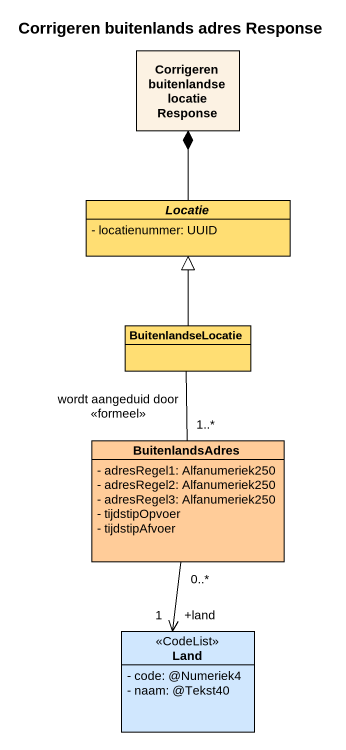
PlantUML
@startuml
title Corrigeren buitenlands adres Response
hide circle
hide empty members
skinparam classAttributeIconSize 0
class "Corrigeren buitenlandse locatie Response" as Corrigeren_buitenlandse
abstract class Locatie #FFDE73 {
  - locatienummer: UUID
}
class BuitenlandseLocatie #FFDE73
class BuitenlandsAdres #FFCC99 {
  - adresRegel1: Alfanumeriek250
  - adresRegel2: Alfanumeriek250
  - adresRegel3: Alfanumeriek250
  - tijdstipOpvoer
  - tijdstipAfvoer
}
class Land <<CodeList>> #D0E7FE {
  - code: @Numeriek4
  - naam: @Tekst40
}
Locatie -up-* Corrigeren_buitenlandse
BuitenlandseLocatie -up-|> Locatie
BuitenlandseLocatie -- "1..*" BuitenlandsAdres : wordt aangeduid door\n<<formeel>>
BuitenlandsAdres "0..*" --> "+land\n1" Land
@enduml
